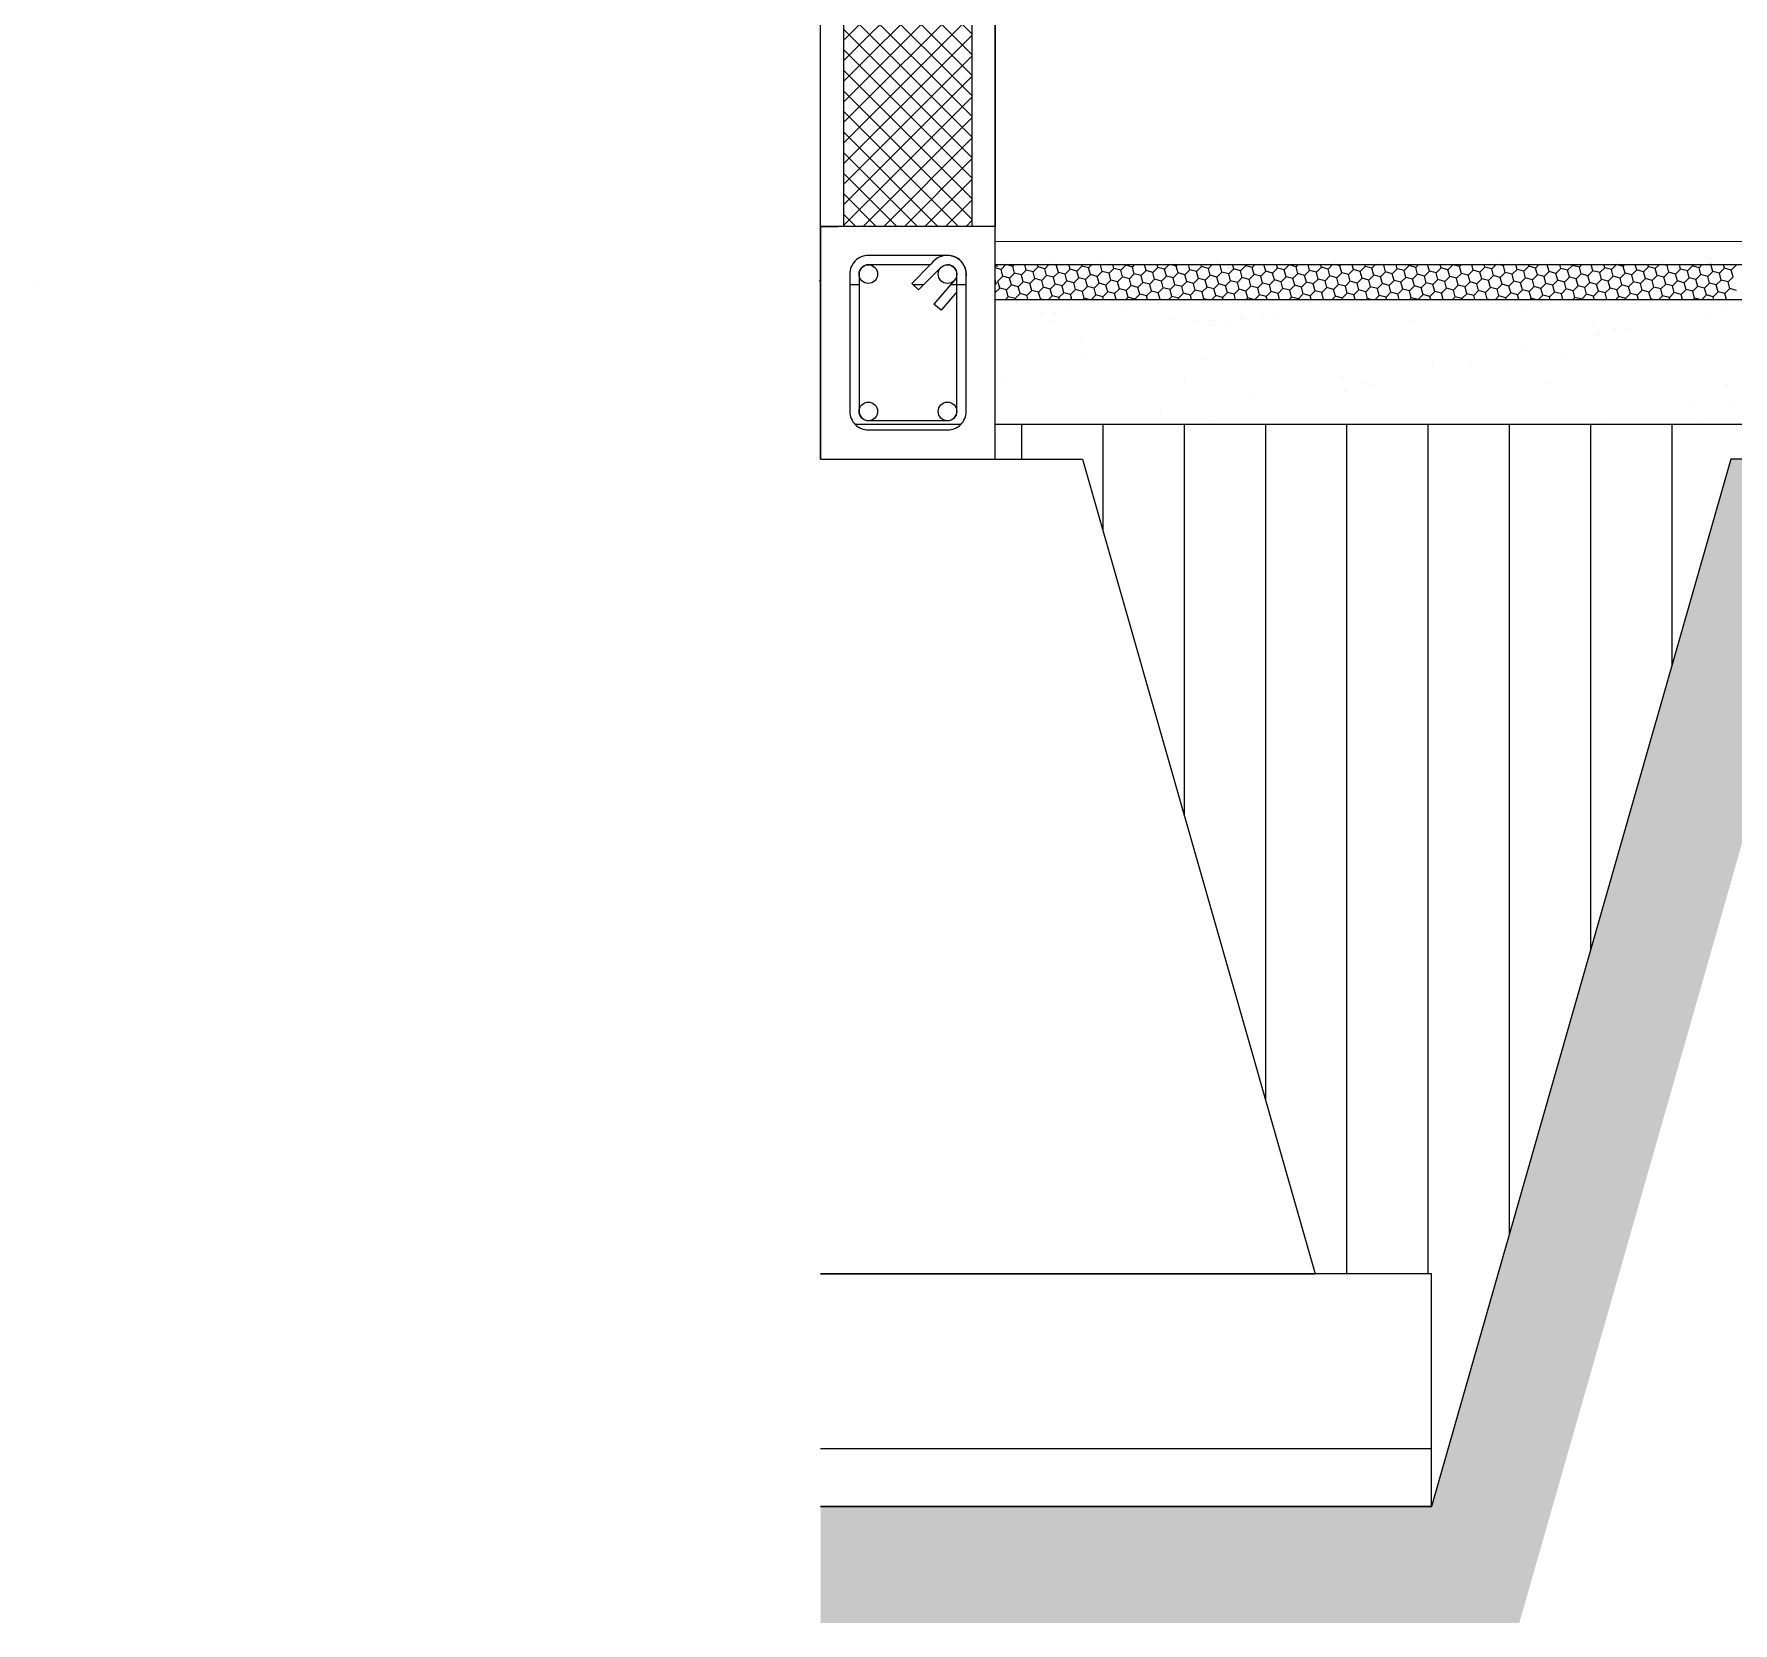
# Model space of a CAD drawing. Header units: millimetres. Extents: x -12161372 to 46643, y -9506984 to 15358.
# Drawn here: x 33932.1 to 34078.1, y 4065.6 to 4202.1 of the extents above; entities that cross this region are included whole.
import ezdxf

# ---------------------------------------------------------------- set-up
doc = ezdxf.new("R2010")
doc.units = ezdxf.units.MM
for name, color, linetype, lineweight in [('as', 7, 'Continuous', 0), ('bata', 249, 'Continuous', 9), ('detail balok', 7, 'Continuous', 9), ('dinding', 110, 'Continuous', 9), ('pondasi', 7, 'Continuous', 13)]:
    doc.layers.add(name, color=color, linetype=linetype, lineweight=lineweight)
doc.layers.add('NOITHAT', color=21, linetype='Continuous')
doc.layers.add('sloof', color=7, linetype='Continuous')

# ---------------------------------------------------------------- blocks, each defined once
blk = doc.blocks.new('*U171')
h = blk.add_hatch()
h.set_pattern_fill('ANSI37', color=256, scale=10)
h.set_pattern_definition([(45, (0, -112.2057), (-0.88388348, 0.88388348), []), (135, (0, -112.2057), (-0.88388348, -0.88388348), [])])
h.paths.add_polyline_path([(-12037.03, 6544.72), (-12026.03, 6544.72), (-12026.03, 6564.72), (-12037.03, 6564.72)])
at = {"layer": 'bata'}
blk.add_lwpolyline([(-12037.03, 6544.72), (-12037.03, 6564.72), (-12026.03, 6564.72), (-12026.03, 6544.72)], close=True, dxfattribs=at)
at = {"layer": 'dinding'}
blk.add_lwpolyline([(-12039.03, 6544.72), (-12039.03, 6564.72), (-12024.03, 6564.72), (-12024.03, 6544.72)], close=True, dxfattribs=at)

msp = doc.modelspace()

# ---------------------------------------------------------------- hatches: boundary and pattern name
at = {"layer": 'pondasi', "ltscale": 10}
h = msp.add_hatch(dxfattribs=at)
h.set_pattern_fill('AR-PARQ1', color=256, scale=0.07)
h.set_pattern_definition([(90, (0, 1661.965), (-21.336, 21.336), [21.336, -21.336]), (90, (3.556, 1661.965), (-21.336, 21.336), [21.336, -21.336]), (90, (7.112, 1661.965), (-21.336, 21.336), [21.336, -21.336]), (90, (10.668, 1661.965), (-21.336, 21.336), [21.336, -21.336]), (90, (14.224, 1661.965), (-21.336, 21.336), [21.336, -21.336]), (90, (17.78, 1661.965), (-21.336, 21.336), [21.336, -21.336]), (90, (21.336, 1661.965), (-21.336, 21.336), [21.336, -21.336]), (0, (0, 1683.3), (21.336, -21.336), [21.336, -21.336]), (0, (0, 1686.857), (21.336, -21.336), [21.336, -21.336]), (0, (0, 1690.413), (21.336, -21.336), [21.336, -21.336]), (0, (0, 1693.969), (21.336, -21.336), [21.336, -21.336]), (0, (0, 1697.525), (21.336, -21.336), [21.336, -21.336]), (0, (0, 1701.08), (21.336, -21.336), [21.336, -21.336]), (0, (0, 1704.637), (21.336, -21.336), [21.336, -21.336])])
h.paths.add_polyline_path([(33999.66, 4075.56), (33999.66, 4065.56), (34059.703, 4065.56), (34085.417, 4155.56), (34213.826, 4155.56), (34239.54, 4065.56), (34344.626, 4065.56), (34370.34, 4155.56), (34513.903, 4155.56), (34539.617, 4065.56), (34644.703, 4065.56), (34670.417, 4155.56), (34813.903, 4155.56), (34839.617, 4065.56), (34944.703, 4065.56), (34970.417, 4155.56), (35098.903, 4155.56), (35124.617, 4065.56), (35229.703, 4065.56), (35263.589, 4185.56), (35253.589, 4185.56), (35222.16, 4075.56), (35132.16, 4075.56), (35106.446, 4165.56), (34962.874, 4165.56), (34937.16, 4075.56), (34847.16, 4075.56), (34821.446, 4165.56), (34662.874, 4165.56), (34637.16, 4075.56), (34547.16, 4075.56), (34521.446, 4165.56), (34362.797, 4165.56), (34337.083, 4075.56), (34247.083, 4075.56), (34221.369, 4165.56), (34077.874, 4165.56), (34052.16, 4075.56)])
h.paths.add_polyline_path([(33932.137, 4180.641), (33932.056, 4180.56), (33932.16, 4180.56)])
h = msp.add_hatch(dxfattribs=at)
h.set_pattern_fill('ANSI31', color=256, scale=2.2, angle=45)
h.set_pattern_definition([(90, (0, 1661.965), (-6.985, 9e-16), [])])
h.paths.add_polyline_path([(35132.16, 4075.56), (35132.16, 4095.56), (35142.16, 4095.56), (35162.16, 4165.56), (35169.66, 4165.56), (35169.66, 4168.56), (34899.66, 4168.56), (34899.66, 4165.56), (34907.16, 4165.56), (34927.16, 4095.56), (34937.16, 4095.56), (34937.16, 4075.56), (34962.874, 4165.56), (35106.446, 4165.56)])
h.paths.add_polyline_path([(35248.732, 4168.56), (35184.66, 4168.56), (35184.66, 4165.56), (35192.16, 4165.56), (35212.16, 4095.56), (35222.16, 4095.56), (35222.16, 4075.56)])
h.paths.add_polyline_path([(34847.16, 4075.56), (34847.16, 4095.56), (34857.16, 4095.56), (34877.16, 4165.56), (34884.66, 4165.56), (34884.66, 4168.56), (34599.66, 4168.56), (34599.66, 4165.56), (34607.16, 4165.56), (34627.16, 4095.56), (34637.16, 4095.56), (34637.16, 4075.56), (34662.874, 4165.56), (34821.446, 4165.56)])
h.paths.add_polyline_path([(34299.583, 4168.56), (34299.583, 4165.56), (34307.083, 4165.56), (34327.083, 4095.56), (34337.083, 4095.56), (34337.083, 4075.56), (34362.797, 4165.56), (34521.446, 4165.56), (34547.16, 4075.56), (34547.16, 4095.56), (34557.16, 4095.56), (34577.16, 4165.56), (34584.66, 4165.56), (34584.66, 4168.56)])
h.paths.add_polyline_path([(34247.083, 4075.56), (34247.083, 4095.56), (34257.083, 4095.56), (34277.083, 4165.56), (34284.583, 4165.56), (34284.583, 4168.56), (34014.66, 4168.56), (34014.66, 4165.56), (34022.16, 4165.56), (34042.16, 4095.56), (34052.16, 4095.56), (34052.16, 4075.56), (34077.874, 4165.56), (34221.369, 4165.56)])

# ---------------------------------------------------------------- linework, layer by layer
at = {"layer": 'as', "ltscale": 10}
for p, q in [((33999.66, 4185.56), (33999.66, 4406.717)), ((34014.66, 4185.56), (34014.66, 4406.717)), ((34009.143, 4182.304), (34007.508, 4180.662)), ((34009.974, 4182.004), (34008.075, 4180.097)), ((34007.508, 4180.662), (34008.075, 4180.097)), ((34011.149, 4180.918), (34009.398, 4178.875)), ((34011.368, 4179.945), (34010.005, 4178.354)), ((34010.005, 4178.354), (34009.398, 4178.875)), ((33999.66, 4165.56), (34022.16, 4165.56)), ((34022.16, 4165.56), (34042.16, 4095.56)), ((34077.874, 4165.56), (34052.16, 4075.56)), ((33999.66, 4095.56), (34042.16, 4095.56)), ((34052.16, 4095.56), (33999.66, 4095.56)), ((34052.16, 4075.56), (34052.16, 4095.56)), ((33999.66, 4080.56), (34052.16, 4080.56)), ((33999.66, 4075.56), (34052.16, 4075.56))]:
    msp.add_line(p, q, dxfattribs=at)
msp.add_lwpolyline([(34001.16, 4185.56), (33999.66, 4185.56), (33999.66, 4165.56), (34014.66, 4165.56), (34014.66, 4185.56), (34013.16, 4185.56)], dxfattribs=at)
msp.add_lwpolyline([(34010.568, 4183.068), (34003.768, 4183.068, 0.4142136), (34002.168, 4181.468), (34002.168, 4169.668, 0.4142136), (34003.768, 4168.068), (34010.568, 4168.068, 0.4142136), (34012.168, 4169.668), (34012.168, 4181.468, 0.4142136)], format="xyb", close=True, dxfattribs=at)
msp.add_lwpolyline([(34009.108, 4182.268), (34003.768, 4182.268, 0.4142136), (34002.968, 4181.468), (34002.968, 4169.668, 0.4142136), (34003.768, 4168.868), (34010.568, 4168.868, 0.4142136), (34011.368, 4169.668), (34011.368, 4181.468, 0.4142136), (34010.568, 4182.268)], format="xyb", dxfattribs=at)
for centre in [(34003.76, 4181.46), (34010.56, 4181.46), (34010.56, 4181.46), (34003.76, 4169.66), (34010.56, 4169.66)]:
    msp.add_circle(centre, 0.8, dxfattribs=at)
msp.add_arc((34010.537, 4181.414), 1.653, 350.61438, 147.43804, dxfattribs=at)
at = {"layer": 'detail balok', "ltscale": 10}
for p, q in [((33999.66, 4185.56), (34001.16, 4185.56)), ((34014.66, 4182.278), (34167.168, 4182.278)), ((34002.168, 4180.56), (34002.968, 4180.56)), ((34007.611, 4180.56), (34008.535, 4180.56)), ((34010.842, 4180.56), (34012.168, 4180.56)), ((34014.66, 4179.278), (34167.168, 4179.278)), ((34002.614, 4168.56), (34011.722, 4168.56)), ((34014.66, 4168.56), (34284.583, 4168.56))]:
    msp.add_line(p, q, dxfattribs=at)
at = {"layer": 'NOITHAT', "ltscale": 10}
for p, q in [((33999.66, 4165.56), (33999.66, 4985.56)), ((34014.66, 4165.56), (34014.66, 4985.56))]:
    msp.add_line(p, q, dxfattribs=at)
at = {"layer": 'pondasi', "ltscale": 10}
for p, q in [((34014.66, 4184.278), (34167.168, 4184.239)), ((34014.891, 4182.124), (34014.66, 4182.185)), ((34015.161, 4181.851), (34014.66, 4181.985)), ((34015.161, 4181.851), (34015.587, 4182.278)), ((34015.317, 4181.269), (34015.161, 4181.851)), ((34016.17, 4182.122), (34015.587, 4182.278)), ((34015.587, 4182.278), (34015.587, 4182.278)), ((34016.17, 4182.122), (34016.326, 4182.278)), ((34016.326, 4181.539), (34016.17, 4182.122)), ((34017.335, 4181.809), (34017.21, 4182.278)), ((34017.918, 4181.653), (34018.345, 4182.08)), ((34018.345, 4182.08), (34018.292, 4182.278)), ((34018.927, 4181.924), (34018.345, 4182.08)), ((34018.927, 4181.924), (34019.282, 4182.278)), ((34019.083, 4181.341), (34018.927, 4181.924)), ((34019.937, 4182.194), (34019.624, 4182.278)), ((34019.937, 4182.194), (34020.02, 4182.278)), ((34020.093, 4181.611), (34019.937, 4182.194)), ((34020.675, 4181.455), (34021.102, 4181.882)), ((34021.102, 4181.882), (34020.996, 4182.278)), ((34021.685, 4181.726), (34021.102, 4181.882)), ((34021.685, 4181.726), (34022.111, 4182.152)), ((34022.111, 4182.152), (34022.078, 4182.278)), ((34022.694, 4181.996), (34022.111, 4182.152)), ((34022.694, 4181.996), (34022.976, 4182.278)), ((34022.85, 4181.413), (34022.694, 4181.996)), ((34023.703, 4182.267), (34023.661, 4182.278)), ((34023.703, 4182.267), (34023.715, 4182.278)), ((34023.859, 4181.684), (34023.703, 4182.267)), ((34024.442, 4181.528), (34024.869, 4181.954)), ((34024.869, 4181.954), (34024.782, 4182.278)), ((34025.451, 4181.798), (34024.869, 4181.954)), ((34025.451, 4181.798), (34025.878, 4182.225)), ((34025.878, 4182.225), (34025.864, 4182.278)), ((34026.461, 4182.069), (34025.878, 4182.225)), ((34026.461, 4182.069), (34026.67, 4182.278)), ((34026.617, 4181.486), (34026.461, 4182.069)), ((34027.626, 4181.756), (34027.486, 4182.278)), ((34028.209, 4181.6), (34028.635, 4182.027)), ((34028.635, 4182.027), (34028.568, 4182.278)), ((34029.218, 4181.871), (34028.635, 4182.027)), ((34029.218, 4181.871), (34029.625, 4182.278)), ((34029.374, 4181.288), (34029.218, 4181.871)), ((34030.227, 4182.141), (34029.716, 4182.278)), ((34030.227, 4182.141), (34030.364, 4182.278)), ((34030.383, 4181.558), (34030.227, 4182.141)), ((34031.392, 4181.829), (34031.272, 4182.278)), ((34031.975, 4181.673), (34032.402, 4182.099)), ((34032.402, 4182.099), (34032.354, 4182.278)), ((34032.985, 4181.943), (34032.402, 4182.099)), ((34033.141, 4181.36), (34032.984, 4181.943)), ((34032.985, 4181.943), (34033.319, 4182.278)), ((34033.994, 4182.214), (34033.753, 4182.278)), ((34033.994, 4182.214), (34034.058, 4182.278)), ((34034.15, 4181.631), (34033.994, 4182.214)), ((34034.733, 4181.475), (34035.159, 4181.901)), ((34035.159, 4181.901), (34035.058, 4182.278)), ((34035.742, 4181.745), (34035.159, 4181.901)), ((34035.742, 4181.745), (34036.168, 4182.172)), ((34036.168, 4182.172), (34036.14, 4182.278)), ((34036.751, 4182.016), (34036.168, 4182.172)), ((34036.751, 4182.016), (34037.013, 4182.278)), ((34036.907, 4181.433), (34036.751, 4182.016)), ((34037.916, 4181.703), (34037.762, 4182.278)), ((34038.499, 4181.547), (34038.926, 4181.974)), ((34038.926, 4181.974), (34038.844, 4182.278)), ((34039.509, 4181.818), (34038.926, 4181.974)), ((34039.508, 4181.818), (34039.935, 4182.244)), ((34039.935, 4182.244), (34039.926, 4182.278)), ((34040.518, 4182.088), (34039.935, 4182.244)), ((34040.518, 4182.088), (34040.708, 4182.278)), ((34040.674, 4181.505), (34040.518, 4182.088)), ((34041.683, 4181.776), (34041.548, 4182.278)), ((34042.266, 4181.62), (34042.692, 4182.046)), ((34042.692, 4182.046), (34042.63, 4182.278)), ((34043.275, 4181.89), (34042.692, 4182.046)), ((34043.275, 4181.89), (34043.663, 4182.278)), ((34043.431, 4181.307), (34043.275, 4181.89)), ((34044.284, 4182.16), (34043.846, 4182.278)), ((34044.284, 4182.161), (34044.402, 4182.278)), ((34044.44, 4181.578), (34044.284, 4182.16)), ((34045.023, 4181.422), (34045.45, 4181.848)), ((34045.45, 4181.848), (34045.334, 4182.278)), ((34046.032, 4181.692), (34045.45, 4181.848)), ((34046.032, 4181.692), (34046.459, 4182.119)), ((34046.459, 4182.119), (34046.416, 4182.278)), ((34047.042, 4181.963), (34046.459, 4182.119)), ((34047.042, 4181.963), (34047.357, 4182.278)), ((34047.198, 4181.38), (34047.042, 4181.963)), ((34048.051, 4182.233), (34047.883, 4182.278)), ((34048.051, 4182.233), (34048.096, 4182.278)), ((34048.207, 4181.65), (34048.051, 4182.233)), ((34048.79, 4181.494), (34049.216, 4181.921)), ((34049.216, 4181.921), (34049.12, 4182.278)), ((34049.799, 4181.765), (34049.216, 4181.921)), ((34049.799, 4181.765), (34050.226, 4182.191)), ((34050.225, 4182.191), (34050.202, 4182.278)), ((34050.808, 4182.035), (34050.226, 4182.191)), ((34050.808, 4182.035), (34051.051, 4182.278)), ((34050.964, 4181.452), (34050.808, 4182.035)), ((34051.974, 4181.723), (34051.825, 4182.278)), ((34052.556, 4181.567), (34052.983, 4181.993)), ((34052.983, 4181.993), (34052.907, 4182.278)), ((34053.566, 4181.837), (34052.983, 4181.993)), ((34053.566, 4181.837), (34053.992, 4182.264)), ((34053.722, 4181.254), (34053.566, 4181.837)), ((34053.992, 4182.264), (34053.988, 4182.278)), ((34054.575, 4182.107), (34053.992, 4182.264)), ((34054.575, 4182.108), (34054.745, 4182.278)), ((34054.731, 4181.525), (34054.575, 4182.107)), ((34055.74, 4181.795), (34055.611, 4182.278)), ((34056.323, 4181.639), (34056.749, 4182.066)), ((34056.749, 4182.066), (34056.693, 4182.278)), ((34057.332, 4181.909), (34056.75, 4182.066)), ((34057.332, 4181.91), (34057.701, 4182.278)), ((34057.488, 4181.327), (34057.332, 4181.909)), ((34058.342, 4182.18), (34057.975, 4182.278)), ((34058.341, 4182.18), (34058.439, 4182.278)), ((34058.498, 4181.597), (34058.341, 4182.18)), ((34059.08, 4181.441), (34059.507, 4181.868)), ((34059.507, 4181.868), (34059.397, 4182.278)), ((34060.09, 4181.712), (34059.507, 4181.868)), ((34060.09, 4181.712), (34060.516, 4182.138)), ((34060.516, 4182.138), (34060.479, 4182.278)), ((34061.099, 4181.982), (34060.516, 4182.138)), ((34061.099, 4181.982), (34061.395, 4182.278)), ((34061.255, 4181.399), (34061.099, 4181.982)), ((34062.108, 4182.252), (34062.012, 4182.278)), ((34062.108, 4182.252), (34062.134, 4182.278)), ((34062.264, 4181.67), (34062.108, 4182.252)), ((34062.847, 4181.514), (34063.273, 4181.94)), ((34063.273, 4181.94), (34063.183, 4182.278)), ((34063.856, 4181.784), (34063.273, 4181.94)), ((34063.856, 4181.784), (34064.283, 4182.211)), ((34064.283, 4182.211), (34064.265, 4182.278)), ((34064.865, 4182.054), (34064.283, 4182.211)), ((34064.865, 4182.055), (34065.089, 4182.278)), ((34065.021, 4181.472), (34064.865, 4182.054)), ((34066.031, 4181.742), (34065.887, 4182.278)), ((34066.613, 4181.586), (34067.04, 4182.013)), ((34067.04, 4182.013), (34066.969, 4182.278)), ((34067.623, 4181.856), (34067.04, 4182.013)), ((34067.623, 4181.857), (34068.044, 4182.278)), ((34067.779, 4181.274), (34067.623, 4181.856)), ((34068.632, 4182.127), (34068.068, 4182.278)), ((34068.632, 4182.127), (34068.783, 4182.278)), ((34068.788, 4181.544), (34068.632, 4182.127)), ((34069.797, 4181.815), (34069.673, 4182.278)), ((34070.38, 4181.659), (34070.807, 4182.085)), ((34070.807, 4182.085), (34070.755, 4182.278)), ((34071.389, 4181.929), (34070.807, 4182.085)), ((34071.389, 4181.929), (34071.738, 4182.278)), ((34071.545, 4181.346), (34071.389, 4181.929)), ((34072.399, 4182.199), (34072.105, 4182.278)), ((34072.399, 4182.199), (34072.477, 4182.278)), ((34072.555, 4181.617), (34072.399, 4182.199)), ((34073.137, 4181.461), (34073.564, 4181.887)), ((34073.564, 4181.887), (34073.459, 4182.278)), ((34074.147, 4181.731), (34073.564, 4181.887)), ((34074.147, 4181.731), (34074.573, 4182.158)), ((34074.573, 4182.157), (34074.541, 4182.278)), ((34075.156, 4182.001), (34074.573, 4182.157)), ((34075.156, 4182.001), (34075.432, 4182.278)), ((34075.312, 4181.419), (34075.156, 4182.001)), ((34076.165, 4182.272), (34076.142, 4182.278)), ((34076.165, 4182.272), (34076.171, 4182.278)), ((34076.321, 4181.689), (34076.165, 4182.272)), ((34076.904, 4181.533), (34077.331, 4181.96)), ((34077.331, 4181.96), (34077.245, 4182.278)), ((34077.913, 4181.803), (34077.331, 4181.96)), ((34077.913, 4181.803), (34078.34, 4182.23)), ((33999.554, 4180.825), (33999.66, 4180.931)), ((34014.769, 4180.56), (34014.66, 4180.965)), ((34014.89, 4180.842), (34015.317, 4181.269)), ((34015.046, 4180.259), (34014.89, 4180.842)), ((34015.9, 4181.112), (34015.317, 4181.269)), ((34015.629, 4180.103), (34016.056, 4180.53)), ((34015.9, 4181.113), (34016.326, 4181.539)), ((34016.056, 4180.53), (34015.9, 4181.112)), ((34016.638, 4180.374), (34016.056, 4180.53)), ((34016.909, 4181.383), (34016.326, 4181.539)), ((34016.638, 4180.374), (34017.065, 4180.8)), ((34016.909, 4181.383), (34017.335, 4181.81)), ((34017.065, 4180.8), (34016.909, 4181.383)), ((34017.648, 4180.644), (34017.065, 4180.8)), ((34017.918, 4181.653), (34017.335, 4181.809)), ((34017.648, 4180.644), (34018.074, 4181.071)), ((34017.804, 4180.061), (34017.648, 4180.644)), ((34018.074, 4181.071), (34017.918, 4181.653)), ((34018.657, 4180.914), (34018.074, 4181.071)), ((34018.657, 4180.915), (34019.084, 4181.341)), ((34018.813, 4180.332), (34018.657, 4180.914)), ((34019.666, 4181.185), (34019.084, 4181.341)), ((34019.396, 4180.176), (34019.822, 4180.602)), ((34019.666, 4181.185), (34020.093, 4181.612)), ((34019.822, 4180.602), (34019.666, 4181.185)), ((34020.405, 4180.446), (34019.822, 4180.602)), ((34020.676, 4181.455), (34020.093, 4181.611)), ((34020.405, 4180.446), (34020.832, 4180.873)), ((34020.561, 4179.863), (34020.405, 4180.446)), ((34020.832, 4180.873), (34020.675, 4181.455)), ((34021.414, 4180.716), (34020.832, 4180.873)), ((34021.414, 4180.717), (34021.841, 4181.143)), ((34021.57, 4180.134), (34021.414, 4180.716)), ((34021.841, 4181.143), (34021.685, 4181.726)), ((34022.424, 4180.987), (34021.841, 4181.143)), ((34022.153, 4179.978), (34022.58, 4180.404)), ((34022.58, 4180.404), (34022.423, 4180.987)), ((34022.424, 4180.987), (34022.85, 4181.414)), ((34023.162, 4180.248), (34022.58, 4180.404)), ((34023.433, 4181.257), (34022.85, 4181.413)), ((34023.162, 4180.248), (34023.589, 4180.675)), ((34023.433, 4181.257), (34023.859, 4181.684)), ((34023.589, 4180.675), (34023.433, 4181.257)), ((34024.172, 4180.518), (34023.589, 4180.675)), ((34024.442, 4181.528), (34023.859, 4181.684)), ((34024.172, 4180.519), (34024.598, 4180.945)), ((34024.328, 4179.936), (34024.172, 4180.518)), ((34024.598, 4180.945), (34024.442, 4181.528)), ((34025.181, 4180.789), (34024.598, 4180.945)), ((34025.181, 4180.789), (34025.607, 4181.216)), ((34025.337, 4180.206), (34025.181, 4180.789)), ((34025.607, 4181.215), (34025.451, 4181.798)), ((34026.19, 4181.059), (34025.608, 4181.215)), ((34025.92, 4180.05), (34026.346, 4180.477)), ((34026.19, 4181.059), (34026.617, 4181.486)), ((34026.346, 4180.477), (34026.19, 4181.059)), ((34026.929, 4180.321), (34026.346, 4180.477)), ((34027.199, 4181.33), (34026.617, 4181.486)), ((34026.929, 4180.321), (34027.356, 4180.747)), ((34027.199, 4181.33), (34027.626, 4181.756)), ((34027.355, 4180.747), (34027.199, 4181.33)), ((34027.938, 4180.591), (34027.356, 4180.747)), ((34028.209, 4181.6), (34027.626, 4181.756)), ((34027.938, 4180.591), (34028.365, 4181.018)), ((34028.094, 4180.008), (34027.938, 4180.591)), ((34028.365, 4181.018), (34028.209, 4181.6)), ((34028.948, 4180.861), (34028.365, 4181.018)), ((34028.947, 4180.861), (34029.374, 4181.288)), ((34029.104, 4180.279), (34028.947, 4180.861)), ((34029.957, 4181.132), (34029.374, 4181.288)), ((34029.686, 4180.123), (34030.113, 4180.549)), ((34029.957, 4181.132), (34030.383, 4181.558)), ((34030.113, 4180.549), (34029.957, 4181.132)), ((34030.696, 4180.393), (34030.113, 4180.549)), ((34030.966, 4181.402), (34030.383, 4181.558)), ((34030.696, 4180.393), (34031.122, 4180.82)), ((34030.852, 4179.81), (34030.696, 4180.393)), ((34030.966, 4181.402), (34031.393, 4181.829)), ((34031.122, 4180.82), (34030.966, 4181.402)), ((34031.705, 4180.663), (34031.122, 4180.82)), ((34031.975, 4181.673), (34031.393, 4181.829)), ((34031.705, 4180.664), (34032.131, 4181.09)), ((34031.861, 4180.081), (34031.705, 4180.663)), ((34032.131, 4181.09), (34031.975, 4181.673)), ((34032.714, 4180.934), (34032.131, 4181.09)), ((34032.714, 4180.934), (34033.141, 4181.361)), ((34032.87, 4180.351), (34032.714, 4180.934)), ((34033.723, 4181.204), (34033.141, 4181.36)), ((34033.453, 4180.195), (34033.879, 4180.622)), ((34033.723, 4181.204), (34034.15, 4181.631)), ((34033.879, 4180.622), (34033.723, 4181.204)), ((34034.462, 4180.465), (34033.88, 4180.622)), ((34034.733, 4181.475), (34034.15, 4181.631)), ((34034.462, 4180.466), (34034.889, 4180.892)), ((34034.618, 4179.883), (34034.462, 4180.465)), ((34034.889, 4180.892), (34034.733, 4181.475)), ((34035.471, 4180.736), (34034.889, 4180.892)), ((34035.471, 4180.736), (34035.898, 4181.163)), ((34035.627, 4180.153), (34035.471, 4180.736)), ((34035.898, 4181.162), (34035.742, 4181.745)), ((34036.481, 4181.006), (34035.898, 4181.162)), ((34036.21, 4179.997), (34036.637, 4180.424)), ((34036.481, 4181.006), (34036.907, 4181.433)), ((34036.637, 4180.424), (34036.481, 4181.006)), ((34037.22, 4180.267), (34036.637, 4180.424)), ((34037.49, 4181.277), (34036.907, 4181.433)), ((34037.22, 4180.268), (34037.646, 4180.694)), ((34037.49, 4181.277), (34037.917, 4181.703)), ((34037.646, 4180.694), (34037.49, 4181.277)), ((34038.229, 4180.538), (34037.646, 4180.694)), ((34038.499, 4181.547), (34037.917, 4181.703)), ((34038.229, 4180.538), (34038.655, 4180.965)), ((34038.385, 4179.955), (34038.229, 4180.538)), ((34038.655, 4180.964), (34038.499, 4181.547)), ((34039.238, 4180.808), (34038.655, 4180.964)), ((34039.238, 4180.808), (34039.665, 4181.235)), ((34039.394, 4180.226), (34039.238, 4180.808)), ((34039.665, 4181.235), (34039.508, 4181.818)), ((34040.247, 4181.079), (34039.665, 4181.235)), ((34039.977, 4180.07), (34040.403, 4180.496)), ((34040.247, 4181.079), (34040.674, 4181.505)), ((34040.403, 4180.496), (34040.247, 4181.079)), ((34040.986, 4180.34), (34040.403, 4180.496)), ((34041.257, 4181.349), (34040.674, 4181.505)), ((34040.986, 4180.34), (34041.413, 4180.767)), ((34041.413, 4180.766), (34041.256, 4181.349)), ((34041.257, 4181.349), (34041.683, 4181.776)), ((34041.995, 4180.61), (34041.413, 4180.766)), ((34042.266, 4181.62), (34041.683, 4181.776)), ((34041.995, 4180.61), (34042.422, 4181.037)), ((34042.151, 4180.028), (34041.995, 4180.61)), ((34042.422, 4181.037), (34042.266, 4181.62)), ((34043.005, 4180.881), (34042.422, 4181.037)), ((34043.005, 4180.881), (34043.431, 4181.307)), ((34043.161, 4180.298), (34043.005, 4180.881)), ((34044.014, 4181.151), (34043.431, 4181.307)), ((34043.743, 4180.142), (34044.17, 4180.569)), ((34044.014, 4181.151), (34044.44, 4181.578)), ((34044.17, 4180.569), (34044.014, 4181.151)), ((34044.753, 4180.412), (34044.17, 4180.569)), ((34045.023, 4181.422), (34044.441, 4181.578)), ((34044.753, 4180.413), (34045.179, 4180.839)), ((34044.909, 4179.83), (34044.753, 4180.412)), ((34045.179, 4180.839), (34045.023, 4181.422)), ((34045.762, 4180.683), (34045.179, 4180.839)), ((34045.762, 4180.683), (34046.189, 4181.11)), ((34045.918, 4180.1), (34045.762, 4180.683)), ((34046.188, 4181.109), (34046.032, 4181.692)), ((34046.771, 4180.953), (34046.189, 4181.109)), ((34046.771, 4180.953), (34047.198, 4181.38)), ((34046.927, 4180.371), (34046.771, 4180.953)), ((34047.781, 4181.224), (34047.198, 4181.38)), ((34047.51, 4180.215), (34047.937, 4180.641)), ((34047.78, 4181.224), (34048.207, 4181.65)), ((34047.937, 4180.641), (34047.78, 4181.224)), ((34048.519, 4180.485), (34047.937, 4180.641)), ((34048.79, 4181.494), (34048.207, 4181.65)), ((34048.519, 4180.485), (34048.946, 4180.912)), ((34048.675, 4179.902), (34048.519, 4180.485)), ((34048.946, 4180.911), (34048.79, 4181.494)), ((34049.529, 4180.755), (34048.946, 4180.911)), ((34049.685, 4180.173), (34049.528, 4180.755)), ((34049.529, 4180.755), (34049.955, 4181.182)), ((34049.955, 4181.182), (34049.799, 4181.765)), ((34050.538, 4181.026), (34049.955, 4181.182)), ((34050.267, 4180.017), (34050.694, 4180.443)), ((34050.538, 4181.026), (34050.964, 4181.452)), ((34050.694, 4180.443), (34050.538, 4181.026)), ((34051.277, 4180.287), (34050.694, 4180.443)), ((34051.547, 4181.296), (34050.964, 4181.452)), ((34051.277, 4180.287), (34051.703, 4180.714)), ((34051.547, 4181.296), (34051.974, 4181.723)), ((34051.703, 4180.713), (34051.547, 4181.296)), ((34052.286, 4180.557), (34051.703, 4180.713)), ((34052.556, 4181.567), (34051.974, 4181.723)), ((34052.286, 4180.557), (34052.712, 4180.984)), ((34052.442, 4179.975), (34052.286, 4180.557)), ((34052.712, 4180.984), (34052.556, 4181.567)), ((34053.295, 4180.828), (34052.713, 4180.984)), ((34053.295, 4180.828), (34053.722, 4181.254)), ((34053.451, 4180.245), (34053.295, 4180.828)), ((34054.304, 4181.098), (34053.722, 4181.254)), ((34054.034, 4180.089), (34054.461, 4180.516)), ((34054.304, 4181.098), (34054.731, 4181.525)), ((34054.46, 4180.515), (34054.304, 4181.098)), ((34055.043, 4180.359), (34054.461, 4180.515)), ((34055.314, 4181.369), (34054.731, 4181.525)), ((34055.043, 4180.359), (34055.47, 4180.786)), ((34055.314, 4181.369), (34055.74, 4181.795)), ((34055.47, 4180.786), (34055.314, 4181.369)), ((34056.053, 4180.63), (34055.47, 4180.786)), ((34056.323, 4181.639), (34055.74, 4181.795)), ((34056.209, 4180.047), (34056.052, 4180.63)), ((34056.053, 4180.63), (34056.479, 4181.056)), ((34056.479, 4181.056), (34056.323, 4181.639)), ((34057.062, 4180.9), (34056.479, 4181.056)), ((34057.062, 4180.9), (34057.488, 4181.327)), ((34057.218, 4180.318), (34057.062, 4180.9)), ((34058.071, 4181.171), (34057.488, 4181.327)), ((34057.801, 4180.162), (34058.227, 4180.588)), ((34058.071, 4181.171), (34058.498, 4181.597)), ((34058.227, 4180.588), (34058.071, 4181.171)), ((34058.81, 4180.432), (34058.227, 4180.588)), ((34059.08, 4181.441), (34058.498, 4181.597)), ((34058.81, 4180.432), (34059.236, 4180.858)), ((34058.966, 4179.849), (34058.81, 4180.432)), ((34059.236, 4180.858), (34059.08, 4181.441)), ((34059.819, 4180.702), (34059.236, 4180.858)), ((34059.819, 4180.702), (34060.246, 4181.129)), ((34059.975, 4180.12), (34059.819, 4180.702)), ((34060.246, 4181.129), (34060.089, 4181.712)), ((34060.828, 4180.973), (34060.246, 4181.129)), ((34060.558, 4179.964), (34060.984, 4180.39)), ((34060.828, 4180.973), (34061.255, 4181.399)), ((34060.984, 4180.39), (34060.828, 4180.973)), ((34061.567, 4180.234), (34060.985, 4180.39)), ((34061.838, 4181.243), (34061.255, 4181.399)), ((34061.567, 4180.234), (34061.994, 4180.661)), ((34061.838, 4181.243), (34062.264, 4181.67)), ((34061.994, 4180.66), (34061.838, 4181.243)), ((34062.577, 4180.504), (34061.994, 4180.66)), ((34062.847, 4181.514), (34062.264, 4181.67)), ((34062.576, 4180.504), (34063.003, 4180.931)), ((34062.733, 4179.922), (34062.576, 4180.504)), ((34063.003, 4180.931), (34062.847, 4181.514)), ((34063.586, 4180.775), (34063.003, 4180.931)), ((34063.586, 4180.775), (34064.012, 4181.201)), ((34063.742, 4180.192), (34063.586, 4180.775)), ((34064.012, 4181.201), (34063.856, 4181.784)), ((34064.595, 4181.045), (34064.012, 4181.201)), ((34064.325, 4180.036), (34064.751, 4180.463)), ((34064.595, 4181.045), (34065.022, 4181.472)), ((34064.751, 4180.462), (34064.595, 4181.045)), ((34065.334, 4180.306), (34064.751, 4180.462)), ((34065.604, 4181.316), (34065.022, 4181.472)), ((34065.334, 4180.306), (34065.76, 4180.733)), ((34065.604, 4181.316), (34066.031, 4181.742)), ((34065.76, 4180.733), (34065.604, 4181.316)), ((34066.343, 4180.577), (34065.76, 4180.733)), ((34066.614, 4181.586), (34066.031, 4181.742)), ((34066.343, 4180.577), (34066.77, 4181.003)), ((34066.499, 4179.994), (34066.343, 4180.577)), ((34066.77, 4181.003), (34066.613, 4181.586)), ((34067.352, 4180.847), (34066.77, 4181.003)), ((34067.352, 4180.847), (34067.779, 4181.274)), ((34067.508, 4180.264), (34067.352, 4180.847)), ((34068.362, 4181.118), (34067.779, 4181.274)), ((34068.091, 4180.108), (34068.518, 4180.535)), ((34068.518, 4180.535), (34068.361, 4181.118)), ((34068.362, 4181.118), (34068.788, 4181.544)), ((34069.1, 4180.379), (34068.518, 4180.535)), ((34069.371, 4181.388), (34068.788, 4181.544)), ((34069.1, 4180.379), (34069.527, 4180.805)), ((34069.256, 4179.796), (34069.1, 4180.379)), ((34069.371, 4181.388), (34069.797, 4181.815)), ((34069.527, 4180.805), (34069.371, 4181.388)), ((34070.11, 4180.649), (34069.527, 4180.805)), ((34070.38, 4181.658), (34069.797, 4181.815)), ((34070.11, 4180.649), (34070.536, 4181.076)), ((34070.266, 4180.067), (34070.11, 4180.649)), ((34070.536, 4181.076), (34070.38, 4181.658)), ((34071.119, 4180.92), (34070.536, 4181.076)), ((34071.119, 4180.92), (34071.545, 4181.346)), ((34071.275, 4180.337), (34071.119, 4180.92)), ((34072.128, 4181.19), (34071.546, 4181.346)), ((34071.858, 4180.181), (34072.284, 4180.607)), ((34072.128, 4181.19), (34072.555, 4181.617)), ((34072.284, 4180.607), (34072.128, 4181.19)), ((34072.867, 4180.451), (34072.284, 4180.607)), ((34073.137, 4181.46), (34072.555, 4181.617)), ((34072.867, 4180.451), (34073.294, 4180.878)), ((34073.023, 4179.869), (34072.867, 4180.451)), ((34073.293, 4180.878), (34073.137, 4181.46)), ((34073.876, 4180.722), (34073.294, 4180.878)), ((34073.876, 4180.722), (34074.303, 4181.148)), ((34074.032, 4180.139), (34073.876, 4180.722)), ((34074.303, 4181.148), (34074.147, 4181.731)), ((34074.886, 4180.992), (34074.303, 4181.148)), ((34074.615, 4179.983), (34075.042, 4180.41)), ((34074.885, 4180.992), (34075.312, 4181.419)), ((34075.042, 4180.409), (34074.885, 4180.992)), ((34075.624, 4180.253), (34075.042, 4180.409)), ((34075.895, 4181.263), (34075.312, 4181.419)), ((34075.624, 4180.253), (34076.051, 4180.68)), ((34075.895, 4181.263), (34076.321, 4181.689)), ((34076.051, 4180.68), (34075.895, 4181.263)), ((34076.634, 4180.524), (34076.051, 4180.68)), ((34076.904, 4181.533), (34076.321, 4181.689)), ((34076.634, 4180.524), (34077.06, 4180.95)), ((34076.79, 4179.941), (34076.634, 4180.524)), ((34077.06, 4180.95), (34076.904, 4181.533)), ((34077.643, 4180.794), (34077.06, 4180.95)), ((34077.643, 4180.794), (34078.069, 4181.221)), ((34077.799, 4180.211), (34077.643, 4180.794)), ((34078.069, 4181.221), (34077.913, 4181.803)), ((34014.66, 4179.873), (34015.046, 4180.259)), ((34015.629, 4180.103), (34015.047, 4180.259)), ((34015.543, 4179.278), (34015.785, 4179.521)), ((34015.785, 4179.52), (34015.629, 4180.103)), ((34016.368, 4179.364), (34015.785, 4179.52)), ((34016.368, 4179.364), (34016.795, 4179.791)), ((34016.391, 4179.278), (34016.368, 4179.364)), ((34016.795, 4179.791), (34016.638, 4180.374)), ((34017.377, 4179.635), (34016.795, 4179.791)), ((34017.377, 4179.635), (34017.804, 4180.061)), ((34017.473, 4179.278), (34017.377, 4179.635)), ((34018.387, 4179.905), (34017.804, 4180.061)), ((34018.543, 4179.322), (34018.386, 4179.905)), ((34018.387, 4179.905), (34018.813, 4180.332)), ((34018.498, 4179.278), (34018.543, 4179.323)), ((34018.709, 4179.278), (34018.543, 4179.322)), ((34019.396, 4180.176), (34018.813, 4180.332)), ((34019.237, 4179.278), (34019.552, 4179.593)), ((34019.552, 4179.593), (34019.396, 4180.176)), ((34020.135, 4179.437), (34019.552, 4179.593)), ((34020.135, 4179.437), (34020.561, 4179.863)), ((34020.177, 4179.278), (34020.135, 4179.437)), ((34021.144, 4179.707), (34020.561, 4179.863)), ((34021.144, 4179.707), (34021.57, 4180.134)), ((34021.259, 4179.278), (34021.144, 4179.707)), ((34022.153, 4179.978), (34021.57, 4180.134)), ((34022.309, 4179.395), (34022.153, 4179.978)), ((34022.192, 4179.278), (34022.309, 4179.395)), ((34022.746, 4179.278), (34022.309, 4179.395)), ((34022.931, 4179.278), (34023.319, 4179.665)), ((34023.318, 4179.665), (34023.162, 4180.248)), ((34023.901, 4179.509), (34023.319, 4179.665)), ((34023.901, 4179.509), (34024.328, 4179.936)), ((34023.963, 4179.278), (34023.901, 4179.509)), ((34024.911, 4179.78), (34024.328, 4179.936)), ((34024.91, 4179.78), (34025.337, 4180.206)), ((34025.045, 4179.278), (34024.91, 4179.78)), ((34025.92, 4180.05), (34025.337, 4180.206)), ((34025.886, 4179.278), (34026.076, 4179.468)), ((34026.076, 4179.467), (34025.92, 4180.05)), ((34026.659, 4179.311), (34026.076, 4179.467)), ((34026.667, 4179.278), (34026.658, 4179.311)), ((34026.659, 4179.311), (34027.085, 4179.738)), ((34027.085, 4179.738), (34026.929, 4180.321)), ((34027.668, 4179.582), (34027.085, 4179.738)), ((34027.668, 4179.582), (34028.094, 4180.008)), ((34027.749, 4179.278), (34027.668, 4179.582)), ((34028.677, 4179.852), (34028.094, 4180.008)), ((34028.677, 4179.852), (34029.104, 4180.279)), ((34028.831, 4179.278), (34028.677, 4179.852)), ((34029.686, 4180.123), (34029.104, 4180.279)), ((34029.58, 4179.278), (34029.842, 4179.54)), ((34029.842, 4179.54), (34029.686, 4180.123)), ((34030.425, 4179.384), (34029.843, 4179.54)), ((34030.425, 4179.384), (34030.852, 4179.81)), ((34030.453, 4179.278), (34030.425, 4179.384)), ((34031.434, 4179.654), (34030.852, 4179.81)), ((34031.434, 4179.654), (34031.861, 4180.081)), ((34031.535, 4179.278), (34031.434, 4179.654)), ((34032.444, 4179.925), (34031.861, 4180.081)), ((34032.444, 4179.925), (34032.87, 4180.351)), ((34032.6, 4179.342), (34032.444, 4179.925)), ((34032.536, 4179.278), (34032.6, 4179.342)), ((34032.838, 4179.278), (34032.6, 4179.342)), ((34033.453, 4180.195), (34032.87, 4180.351)), ((34033.275, 4179.278), (34033.609, 4179.612)), ((34033.609, 4179.612), (34033.453, 4180.195)), ((34034.192, 4179.456), (34033.609, 4179.612)), ((34034.192, 4179.456), (34034.618, 4179.883)), ((34034.239, 4179.278), (34034.192, 4179.456)), ((34035.201, 4179.727), (34034.618, 4179.883)), ((34035.201, 4179.727), (34035.628, 4180.153)), ((34035.321, 4179.278), (34035.201, 4179.727)), ((34036.21, 4179.997), (34035.628, 4180.153)), ((34036.366, 4179.414), (34036.21, 4179.997)), ((34036.23, 4179.278), (34036.366, 4179.414)), ((34036.875, 4179.278), (34036.366, 4179.414)), ((34036.969, 4179.278), (34037.376, 4179.685)), ((34037.376, 4179.685), (34037.219, 4180.267)), ((34037.958, 4179.529), (34037.376, 4179.685)), ((34037.958, 4179.529), (34038.385, 4179.955)), ((34038.025, 4179.278), (34037.958, 4179.529)), ((34038.968, 4179.799), (34038.385, 4179.955)), ((34038.968, 4179.799), (34039.394, 4180.226)), ((34039.107, 4179.278), (34038.968, 4179.799)), ((34039.977, 4180.07), (34039.394, 4180.226)), ((34039.924, 4179.278), (34040.133, 4179.487)), ((34040.133, 4179.487), (34039.977, 4180.07)), ((34040.716, 4179.331), (34040.133, 4179.487)), ((34040.716, 4179.331), (34041.142, 4179.757)), ((34040.73, 4179.278), (34040.716, 4179.331)), ((34041.142, 4179.757), (34040.986, 4180.34)), ((34041.725, 4179.601), (34041.142, 4179.757)), ((34041.725, 4179.601), (34042.152, 4180.028)), ((34041.811, 4179.278), (34041.725, 4179.601)), ((34042.734, 4179.872), (34042.152, 4180.028)), ((34042.734, 4179.872), (34043.161, 4180.298)), ((34042.89, 4179.289), (34042.734, 4179.872)), ((34042.879, 4179.278), (34042.89, 4179.289)), ((34042.931, 4179.278), (34042.89, 4179.289)), ((34043.744, 4180.142), (34043.161, 4180.298)), ((34043.618, 4179.278), (34043.9, 4179.559)), ((34043.9, 4179.559), (34043.743, 4180.142)), ((34044.482, 4179.403), (34043.9, 4179.559)), ((34044.226, 4179.567), (34044.226, 4179.567)), ((34044.482, 4179.403), (34044.909, 4179.83)), ((34044.516, 4179.278), (34044.482, 4179.403)), ((34045.492, 4179.674), (34044.909, 4179.83)), ((34045.436, 4179.314), (34045.436, 4179.314)), ((34045.597, 4179.278), (34045.491, 4179.674)), ((34045.492, 4179.674), (34045.918, 4180.1)), ((34046.501, 4179.944), (34045.918, 4180.1)), ((34046.501, 4179.944), (34046.927, 4180.371)), ((34046.657, 4179.361), (34046.501, 4179.944)), ((34046.573, 4179.278), (34046.657, 4179.361)), ((34046.641, 4179.367), (34046.641, 4179.367)), ((34046.968, 4179.278), (34046.657, 4179.361)), ((34047.51, 4180.214), (34046.927, 4180.371)), ((34047.312, 4179.278), (34047.666, 4179.632)), ((34047.666, 4179.632), (34047.51, 4180.214)), ((34048.249, 4179.476), (34047.666, 4179.632)), ((34048.249, 4179.476), (34048.675, 4179.902)), ((34048.302, 4179.278), (34048.249, 4179.476)), ((34049.258, 4179.746), (34048.676, 4179.902)), ((34049.258, 4179.746), (34049.685, 4180.173)), ((34049.383, 4179.278), (34049.258, 4179.746)), ((34050.267, 4180.016), (34049.685, 4180.173)), ((34050.423, 4179.434), (34050.267, 4180.016)), ((34050.268, 4179.278), (34050.424, 4179.434)), ((34051.005, 4179.278), (34050.424, 4179.434)), ((34051.006, 4179.278), (34051.433, 4179.704)), ((34051.433, 4179.704), (34051.277, 4180.287)), ((34052.016, 4179.548), (34051.433, 4179.704)), ((34052.015, 4179.548), (34052.442, 4179.975)), ((34052.088, 4179.278), (34052.015, 4179.548)), ((34052.057, 4179.361), (34052.057, 4179.361)), ((34052.331, 4179.615), (34052.331, 4179.615)), ((34053.025, 4179.818), (34052.442, 4179.975)), ((34053.025, 4179.819), (34053.451, 4180.245)), ((34053.169, 4179.278), (34053.025, 4179.818)), ((34054.034, 4180.089), (34053.451, 4180.245)), ((34053.962, 4179.278), (34054.19, 4179.506)), ((34054.19, 4179.506), (34054.034, 4180.089)), ((34054.773, 4179.35), (34054.19, 4179.506)), ((34054.773, 4179.35), (34055.199, 4179.777)), ((34054.792, 4179.278), (34054.773, 4179.35)), ((34055.199, 4179.777), (34055.043, 4180.359)), ((34055.782, 4179.621), (34055.199, 4179.777)), ((34055.782, 4179.621), (34056.209, 4180.047)), ((34055.874, 4179.278), (34055.782, 4179.621)), ((34056.791, 4179.891), (34056.209, 4180.047)), ((34056.791, 4179.891), (34057.218, 4180.318)), ((34056.947, 4179.308), (34056.791, 4179.891)), ((34056.917, 4179.278), (34056.947, 4179.308)), ((34057.061, 4179.278), (34056.948, 4179.308)), ((34057.801, 4180.161), (34057.218, 4180.318)), ((34057.656, 4179.278), (34057.957, 4179.579)), ((34057.957, 4179.579), (34057.801, 4180.161)), ((34058.539, 4179.423), (34057.957, 4179.579)), ((34058.539, 4179.423), (34058.966, 4179.849)), ((34058.578, 4179.278), (34058.539, 4179.423)), ((34059.549, 4179.693), (34058.966, 4179.849)), ((34059.549, 4179.693), (34059.975, 4180.12)), ((34059.66, 4179.278), (34059.549, 4179.693)), ((34060.558, 4179.963), (34059.975, 4180.12)), ((34060.714, 4179.381), (34060.558, 4179.963)), ((34060.611, 4179.278), (34060.714, 4179.381)), ((34061.098, 4179.278), (34060.714, 4179.381)), ((34061.35, 4179.278), (34061.723, 4179.651)), ((34061.723, 4179.651), (34061.567, 4180.234)), ((34062.306, 4179.495), (34061.723, 4179.651)), ((34062.306, 4179.495), (34062.733, 4179.922)), ((34062.364, 4179.278), (34062.306, 4179.495)), ((34063.315, 4179.765), (34062.733, 4179.922)), ((34063.315, 4179.766), (34063.742, 4180.192)), ((34063.446, 4179.278), (34063.315, 4179.765)), ((34064.325, 4180.036), (34063.742, 4180.192)), ((34064.305, 4179.278), (34064.481, 4179.453)), ((34064.481, 4179.453), (34064.324, 4180.036)), ((34065.063, 4179.297), (34064.481, 4179.453)), ((34065.063, 4179.297), (34065.49, 4179.724)), ((34065.068, 4179.278), (34065.063, 4179.297)), ((34065.49, 4179.724), (34065.334, 4180.306)), ((34066.073, 4179.567), (34065.49, 4179.724)), ((34065.734, 4178.918), (34065.734, 4178.918)), ((34066.073, 4179.568), (34066.499, 4179.994)), ((34066.15, 4179.278), (34066.073, 4179.567)), ((34067.082, 4179.838), (34066.499, 4179.994)), ((34067.082, 4179.838), (34067.508, 4180.265)), ((34067.232, 4179.278), (34067.082, 4179.838)), ((34068.091, 4180.108), (34067.508, 4180.264)), ((34067.999, 4179.278), (34068.247, 4179.526)), ((34068.247, 4179.526), (34068.091, 4180.108)), ((34068.83, 4179.37), (34068.247, 4179.526)), ((34068.83, 4179.37), (34069.257, 4179.796)), ((34068.854, 4179.278), (34068.83, 4179.37)), ((34069.839, 4179.64), (34069.257, 4179.796)), ((34069.839, 4179.64), (34070.266, 4180.067)), ((34069.936, 4179.278), (34069.839, 4179.64)), ((34070.849, 4179.91), (34070.266, 4180.067)), ((34070.848, 4179.91), (34071.275, 4180.337)), ((34071.005, 4179.328), (34070.848, 4179.91)), ((34070.955, 4179.278), (34071.005, 4179.328)), ((34071.19, 4179.278), (34071.005, 4179.328)), ((34071.858, 4180.181), (34071.275, 4180.337)), ((34071.694, 4179.278), (34072.014, 4179.598)), ((34072.014, 4179.598), (34071.858, 4180.181)), ((34072.597, 4179.442), (34072.014, 4179.598)), ((34072.243, 4179.203), (34072.243, 4179.203)), ((34072.64, 4179.278), (34072.596, 4179.442)), ((34072.597, 4179.442), (34073.023, 4179.869)), ((34073.606, 4179.712), (34073.023, 4179.869)), ((34073.448, 4179.255), (34073.448, 4179.255)), ((34073.606, 4179.713), (34074.032, 4180.139)), ((34073.722, 4179.278), (34073.606, 4179.712)), ((34074.615, 4179.983), (34074.032, 4180.139)), ((34074.771, 4179.4), (34074.615, 4179.983)), ((34074.649, 4179.278), (34074.771, 4179.4)), ((34075.227, 4179.278), (34074.771, 4179.4)), ((34075.388, 4179.278), (34075.78, 4179.671)), ((34075.78, 4179.671), (34075.624, 4180.253)), ((34076.363, 4179.514), (34075.781, 4179.671)), ((34076.363, 4179.515), (34076.79, 4179.941)), ((34076.426, 4179.278), (34076.363, 4179.514)), ((34077.372, 4179.785), (34076.79, 4179.941)), ((34077.372, 4179.785), (34077.799, 4180.212)), ((34077.508, 4179.278), (34077.372, 4179.785)), ((34078.382, 4180.055), (34077.799, 4180.211)), ((34018.629, 4178.143), (34018.629, 4178.143)), ((34019.403, 4177.506), (34019.403, 4177.506)), ((34019.834, 4178.196), (34019.834, 4178.196)), ((34020.945, 4178.234), (34020.945, 4178.234)), ((34025.524, 4178.445), (34025.524, 4178.445)), ((34029.92, 4177.647), (34029.92, 4177.647)), ((34033.238, 4177.5), (34033.238, 4177.5)), ((34035.745, 4177.687), (34035.745, 4177.687)), ((34037.734, 4177.78), (34037.734, 4177.78)), ((34038.927, 4177.748), (34038.927, 4177.748)), ((34045.481, 4178.693), (34045.481, 4178.693)), ((34058.839, 4178.617), (34058.839, 4178.617)), ((34060.045, 4178.67), (34060.045, 4178.67)), ((34075.695, 4177.715), (34075.695, 4177.715)), ((34077.436, 4178.635), (34077.436, 4178.635)), ((34032.032, 4177.447), (34032.032, 4177.447)), ((34033.39, 4177.165), (34033.39, 4177.165)), ((34034.922, 4177.38), (34034.922, 4177.38)), ((34050.514, 4177.351), (34050.514, 4177.351)), ((34066.033, 4177.225), (34066.033, 4177.225)), ((34066.6, 4176.232), (34066.6, 4176.232)), ((34067.947, 4176.803), (34067.947, 4176.803)), ((34068.956, 4176.755), (34068.956, 4176.755)), ((34022.059, 4175.874), (34022.059, 4175.874)), ((34022.317, 4174.71), (34022.317, 4174.71)), ((34060.133, 4175.388), (34060.133, 4175.388)), ((34032.513, 4174.241), (34032.513, 4174.241)), ((34052.272, 4173.614), (34052.272, 4173.614)), ((34055.527, 4173.778), (34055.527, 4173.778)), ((34063.624, 4174.086), (34063.624, 4174.086)), ((34015.378, 4172.26), (34015.378, 4172.26)), ((34030.971, 4172.231), (34030.971, 4172.231)), ((34044.524, 4172.702), (34044.524, 4172.702)), ((34046.49, 4172.105), (34046.49, 4172.105)), ((34047.047, 4171.898), (34047.047, 4171.898)), ((34062.082, 4172.076), (34062.082, 4172.076)), ((34077.601, 4171.951), (34077.601, 4171.951)), ((34036.71, 4171.287), (34036.71, 4171.287)), ((34044.691, 4171.375), (34044.691, 4171.375)), ((34074.737, 4170.442), (34074.737, 4170.442)), ((34077.901, 4170.443), (34077.901, 4170.443)), ((34028.849, 4169.513), (34028.849, 4169.513)), ((34033.619, 4168.921), (34033.619, 4168.921)), ((34044.081, 4168.966), (34044.081, 4168.966)), ((34066.923, 4169.028), (34066.923, 4169.028)), ((34075.192, 4168.811), (34075.192, 4168.811)), ((34021.101, 4168.601), (34021.101, 4168.601))]:
    msp.add_line(p, q, dxfattribs=at)
msp.add_lwpolyline([(35253.589, 4185.56), (35222.16, 4075.56), (35132.16, 4075.56), (35106.446, 4165.56), (34962.874, 4165.56), (34937.16, 4075.56), (34847.16, 4075.56), (34821.446, 4165.56), (34662.874, 4165.56), (34637.16, 4075.56), (34547.16, 4075.56), (34521.446, 4165.56), (34362.797, 4165.56), (34337.083, 4075.56), (34247.083, 4075.56), (34221.369, 4165.56), (34077.874, 4165.56), (34052.16, 4075.56), (33999.66, 4075.56)], dxfattribs=at)

# ---------------------------------------------------------------- block references
at = {"layer": 'sloof'}
msp.add_blockref('*U171', (46038.686, -2359.157), dxfattribs=at)

doc.saveas('drawing.dxf')
